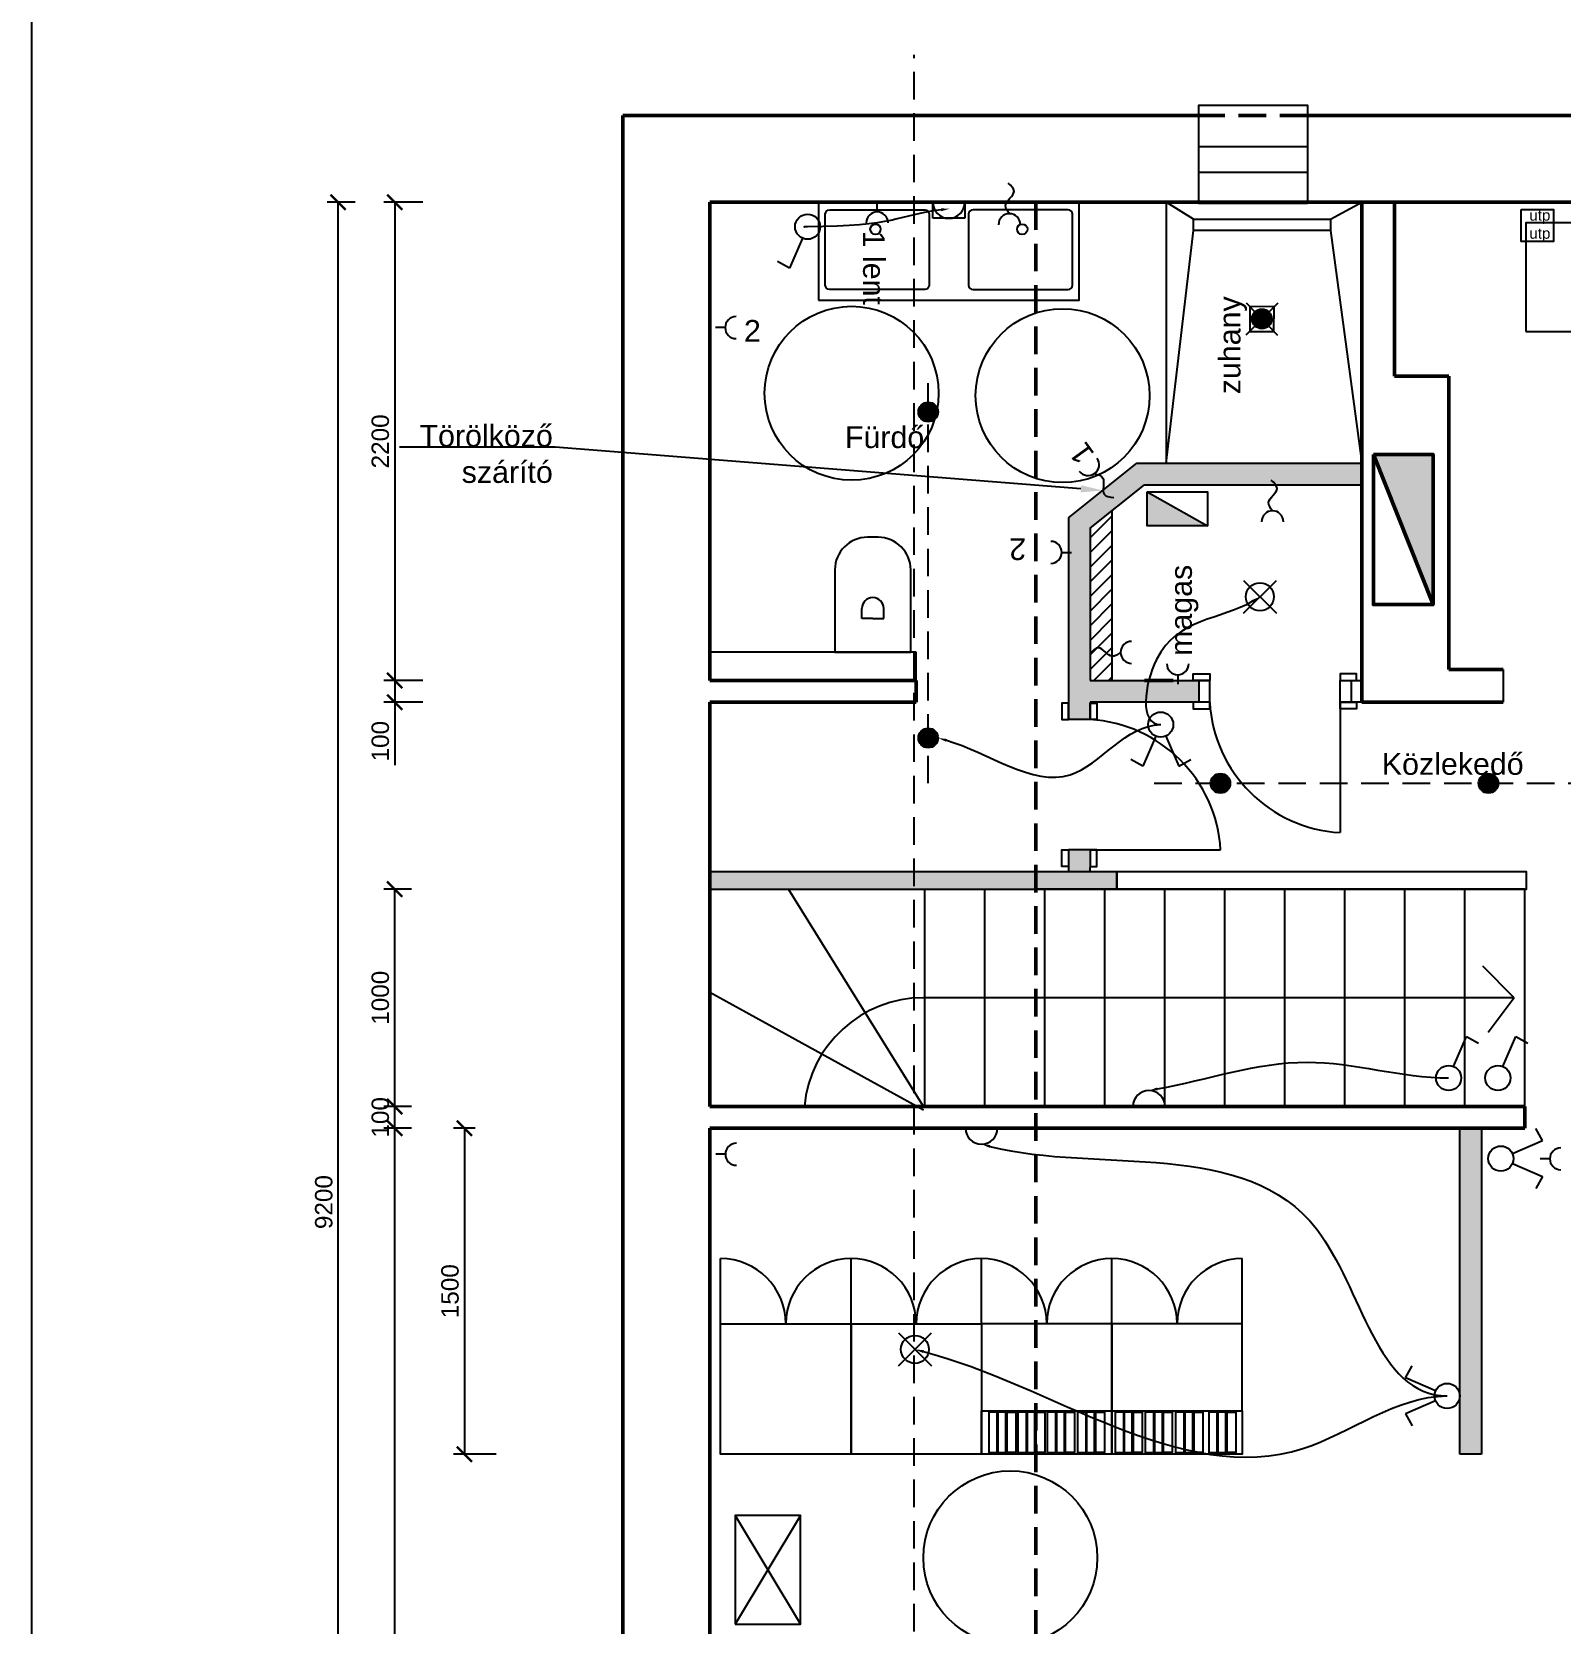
# Model space of a CAD drawing. Header units: metres. Extents: x -98677 to 89321, y -16450 to 242692.
# Drawn here: x -47908 to -40873, y 45472 to 52798 of the extents above; entities that cross this region are included whole.
import ezdxf
from ezdxf import colors
from ezdxf.entities.mleader import LeaderData, LeaderLine
from ezdxf.math import Vec2, Vec3

# ---------------------------------------------------------------- set-up
doc = ezdxf.new("R2010")
doc.units = ezdxf.units.M
doc.header["$LTSCALE"] = 0.001
doc.linetypes.add('DASHED', pattern=[19.05, 12.7, -6.35])
for name, color, linetype, lineweight in [('ajtók', 7, 'Continuous', 25), ('fűtés - vissza', 5, 'Continuous', 40), ('külső fal', 7, 'Continuous', 50), ('külső fal - sz', 7, 'DASHED', 50), ('szekrény', 251, 'Continuous', 25)]:
    doc.layers.add(name, color=color, linetype=linetype, lineweight=lineweight)
for name, color, linetype in [('fűtés', 8, 'Continuous'), ('gépészet - kapcsolók', 4, 'Continuous'), ('gépészet - villany', 6, 'Continuous'), ('gépészet - víz - műtárgy', 252, 'Continuous'), ('lépcső', 170, 'Continuous'), ('Méret', 7, 'Continuous'), ('szerk', 70, 'Continuous'), ('újfal - gipszkarton', 1, 'Continuous'), ('újfal - gipszkarton - sraff', 9, 'Continuous')]:
    doc.layers.add(name, color=color, linetype=linetype)
doc.styles.add('dada', font='arial.ttf', dxfattribs={"height": 80})
doc.styles.get("Standard").update_dxf_attribs({"font": 'arial.ttf'})
doc.dimstyles.new('kicsi folyamatos', dxfattribs={"dimscale": 100, "dimtxt": 1, "dimasz": 0.7, "dimexe": 0.5, "dimexo": 0, "dimgap": 0.25, "dimtad": 1, "dimtxsty": 'dada', "dimblk1": 'ARCHTICK', "dimblk2": 'ARCHTICK', "dimsah": 1, "dimcen": 2.5, "dimadec": 0, "dimazin": 0, "dimtfac": 1, "dimtmove": 0, "dimatfit": 3, "dimldrblk": 'ARCHTICK', "dimfxl": 1, "dimarcsym": 0})

# ---------------------------------------------------------------- blocks, each defined once
blk = doc.blocks.new('Fali lámpa')
at = {"layer": 'gépészet - villany', "ltscale": 10000}
blk.add_line((-139.1, 0), (139.1, 0), dxfattribs=at)
blk.add_arc((0, 0), 73.7, 0, 180, dxfattribs=at)
blk = doc.blocks.new('Lámpa_Spot')
at = {"layer": 'gépészet - villany', "ltscale": 10000}
blk.add_hatch(color=256, dxfattribs=at).paths.add_polyline_path([(45.2, 0, 1), (-45.2, 0, 1)])
blk.add_circle((0, 0), 45.2, dxfattribs=at)
blk = doc.blocks.new('Lámpa_Spot_IP44')
at = {"layer": 'gépészet - villany', "ltscale": 10000}
for p, q in [((73.4, 73.4), (-73.4, -73.4)), ((-72.1, 74.6), (72.1, -74.6)), ((56.4, 56.4), (-55.5, 57.4)), ((-55.5, 57.4), (-55.5, -57.4)), ((55.5, -57.4), (56.4, 56.4)), ((-55.5, -57.4), (55.5, -57.4))]:
    blk.add_line(p, q, dxfattribs=at)
blk.add_blockref('Lámpa_Spot', (0.8, 0.8), dxfattribs=at)
blk = doc.blocks.new('Villany - kapcsoló')
at = {"layer": 'gépészet - kapcsolók', "ltscale": 10000}
for p, q in [((-248.9, 84.5), (-218, 139.8)), ((-110.8, 24.7), (-248.9, 84.5))]:
    blk.add_line(p, q, dxfattribs=at)
blk.add_circle((-57.8, 1.7), 57.8, dxfattribs=at)
blk = doc.blocks.new('Csillar')
at = {"layer": 'gépészet - villany', "ltscale": 10000}
for p, q in [((-75.7, 75.7), (75.7, -75.7)), ((-75.7, -75.7), (75.7, 75.7))]:
    blk.add_line(p, q, dxfattribs=at)
blk.add_circle((0, 0), 64.4, dxfattribs=at)
blk = doc.blocks.new('Villany - kapcsoló 2 sarkú')
at = {"layer": 'gépészet - kapcsolók', "ltscale": 10000}
for p, q in [((-248.9, 83.8), (-218, 139.1)), ((-110.8, 24), (-248.9, 83.8)), ((-110.8, -22), (-248.9, -81.8)), ((-248.9, -81.8), (-218, -137.1))]:
    blk.add_line(p, q, dxfattribs=at)
blk.add_circle((-57.8, 1), 57.8, dxfattribs=at)
blk = doc.blocks.new('Lámpa_Tükörvilágítás')
at = {"layer": 'gépészet - villany', "ltscale": 10000}
for p, q in [((-73.7, 0), (-73.7, 73.7)), ((-73.7, 73.7), (73.7, 73.7)), ((73.7, 73.7), (73.7, 0))]:
    blk.add_line(p, q, dxfattribs=at)
blk.add_blockref('Fali lámpa', (0, 0), dxfattribs=at)
blk = doc.blocks.new('Villany - konector')
at = {"layer": 'gépészet - kapcsolók', "ltscale": 10000}
blk.add_line((-50.5, 0), (-94.3, 0), dxfattribs=at)
blk.add_arc((0, 0), 50.5, 90, 270, dxfattribs=at)
at = {"layer": 'gépészet - villany', "ltscale": 10000, "style": 'dada'}
blk.add_attdef('DARAB', (36.1, -64.9), '', height=100, dxfattribs=at)
blk = doc.blocks.new('Villany - konector lengő')
at = {"layer": 'gépészet - kapcsolók', "ltscale": 10000}
blk.add_arc((0, 0), 50.5, 90, 270, dxfattribs=at)
blk.add_spline([(-50.5, 0), (-89.1, -17.7), (-153.2, 21.1), (-191.9, -5.6)], degree=3, dxfattribs=at)
at = {"layer": 'gépészet - villany', "ltscale": 10000, "style": 'dada'}
blk.add_attdef('DARAB', (21.1, -55.3), '', height=100, dxfattribs=at)
blk = doc.blocks.new('Villany - UTP dupla')
at = {"layer": 'gépészet - kapcsolók', "ltscale": 10000}
blk.add_lwpolyline([(-147.8, 0), (0, 0), (0, -147.8), (-147.8, -147.8)], close=True, dxfattribs=at)
at = {"layer": 'gépészet - kapcsolók', "ltscale": 10000, "insert": (-110.8, -1.2), "char_height": 50, "width": 107.62, "attachment_point": 1, "style": 'dada'}
blk.add_mtext('utp\\Putp', dxfattribs=at)
blk = doc.blocks.new('WC')
at = {"layer": 'gépészet - víz - műtárgy', "ltscale": 10000}
for p, q in [((0, 174.4), (0, -174.4)), ((378.8, 174.4), (0, 174.4)), ((154.8, 0), (154.8, 50.4)), ((154.8, 50.4), (201.2, 50.4)), ((251.2, 0.4), (251.2, 0)), ((528.8, -24.4), (528.8, 24.4)), ((154.8, 0), (154.8, -50.4)), ((154.8, -50.4), (201.2, -50.4)), ((251.2, -0.4), (251.2, 0)), ((0, -174.4), (378.8, -174.4))]:
    blk.add_line(p, q, dxfattribs=at)
for centre, radius, start, end in [((378.8, 24.4), 150, 0, 90), ((201.2, 0.4), 50, 0, 90), ((201.2, -0.4), 50, 270, 0), ((378.8, -24.4), 150, 270, 0)]:
    blk.add_arc(centre, radius, start, end, dxfattribs=at)
blk = doc.blocks.new('_ArchTick')
at = {"color": 0, "linetype": 'ByBlock', "const_width": 0.15}
blk.add_lwpolyline([(-0.5, -0.5), (0.5, 0.5)], dxfattribs=at)
blk = doc.blocks.new('*D293')
at = {"layer": 'Defpoints', "color": 0, "ltscale": 10000}
for p in [(-46499.3, 52013.9), (-46421.3, 52013.9), (-46421.3, 42813.9)]:
    blk.add_point(p, dxfattribs=at)
at = {"layer": 'Méret', "color": 0, "lineweight": -2, "ltscale": 10000}
for p, q in [((-46421.3, 52013.9), (-46549.3, 52013.9)), ((-46499.3, 42813.9), (-46499.3, 52013.9)), ((-46421.3, 42813.9), (-46549.3, 42813.9))]:
    blk.add_line(p, q, dxfattribs=at)
at = {"layer": 'Méret', "color": 0, "lineweight": -2, "ltscale": 10000, "xscale": 70, "yscale": 70, "zscale": 70}
for p, rotation in [((-46499.3, 52013.9), 90), ((-46499.3, 42813.9), 270)]:
    blk.add_blockref('_ArchTick', p, dxfattribs=dict(at, rotation=rotation))
at = {"layer": 'Méret', "color": 0, "ltscale": 10000, "insert": (-46565.1, 47413.9), "char_height": 80, "attachment_point": 5, "rotation": 90, "style": 'dada'}
blk.add_mtext('9200', dxfattribs=at)
blk = doc.blocks.new('*D294')
at = {"layer": 'Defpoints', "color": 0, "ltscale": 10000}
for p in [(-46239, 47753.9), (-46162, 47753.9), (-46162, 42813.9)]:
    blk.add_point(p, dxfattribs=at)
at = {"layer": 'Méret', "color": 0, "lineweight": -2, "ltscale": 10000}
for p, q in [((-46162, 47753.9), (-46289, 47753.9)), ((-46239, 42813.9), (-46239, 47753.9)), ((-46162, 42813.9), (-46289, 42813.9))]:
    blk.add_line(p, q, dxfattribs=at)
at = {"layer": 'Méret', "color": 0, "lineweight": -2, "ltscale": 10000, "xscale": 70, "yscale": 70, "zscale": 70}
for p, rotation in [((-46239, 47753.9), 90), ((-46239, 42813.9), 270)]:
    blk.add_blockref('_ArchTick', p, dxfattribs=dict(at, rotation=rotation))
at = {"layer": 'Méret', "color": 0, "ltscale": 10000, "insert": (-46304.9, 45283.9), "char_height": 80, "attachment_point": 5, "rotation": 90, "style": 'dada'}
blk.add_mtext('4940', dxfattribs=at)
blk = doc.blocks.new('*D295')
at = {"layer": 'Defpoints', "color": 0, "ltscale": 10000}
for p in [(-46239, 47853.9), (-46162, 47853.9), (-46162, 47753.9)]:
    blk.add_point(p, dxfattribs=at)
at = {"layer": 'Méret', "color": 0, "lineweight": -2, "ltscale": 10000}
for p, q in [((-46162, 47853.9), (-46289, 47853.9)), ((-46239, 47753.9), (-46239, 47853.9)), ((-46162, 47753.9), (-46289, 47753.9))]:
    blk.add_line(p, q, dxfattribs=at)
at = {"layer": 'Méret', "color": 0, "lineweight": -2, "ltscale": 10000, "xscale": 70, "yscale": 70, "zscale": 70}
for p, rotation in [((-46239, 47853.9), 90), ((-46239, 47753.9), 270)]:
    blk.add_blockref('_ArchTick', p, dxfattribs=dict(at, rotation=rotation))
at = {"layer": 'Méret', "color": 0, "ltscale": 10000, "insert": (-46304.9, 47803.9), "char_height": 80, "attachment_point": 5, "rotation": 90, "style": 'dada'}
blk.add_mtext('100', dxfattribs=at)
blk = doc.blocks.new('*D296')
at = {"layer": 'Defpoints', "color": 0, "ltscale": 10000}
for p in [(-46239, 48853.9), (-46162, 48853.9), (-46162, 47853.9)]:
    blk.add_point(p, dxfattribs=at)
at = {"layer": 'Méret', "color": 0, "lineweight": -2, "ltscale": 10000}
for p, q in [((-46162, 48853.9), (-46289, 48853.9)), ((-46239, 47853.9), (-46239, 48853.9)), ((-46162, 47853.9), (-46289, 47853.9))]:
    blk.add_line(p, q, dxfattribs=at)
at = {"layer": 'Méret', "color": 0, "lineweight": -2, "ltscale": 10000, "xscale": 70, "yscale": 70, "zscale": 70}
for p, rotation in [((-46239, 48853.9), 90), ((-46239, 47853.9), 270)]:
    blk.add_blockref('_ArchTick', p, dxfattribs=dict(at, rotation=rotation))
at = {"layer": 'Méret', "color": 0, "ltscale": 10000, "insert": (-46304.9, 48353.9), "char_height": 80, "attachment_point": 5, "rotation": 90, "style": 'dada'}
blk.add_mtext('1000', dxfattribs=at)
blk = doc.blocks.new('*D297')
at = {"layer": 'Defpoints', "color": 0, "ltscale": 10000}
for p in [(-46109.6, 52013.9), (-46239, 49813.9), (-46109.6, 49813.9)]:
    blk.add_point(p, dxfattribs=at)
at = {"layer": 'Méret', "color": 0, "lineweight": -2, "ltscale": 10000}
for p, q in [((-46109.6, 52013.9), (-46289, 52013.9)), ((-46239, 52013.9), (-46239, 49813.9)), ((-46109.6, 49813.9), (-46289, 49813.9))]:
    blk.add_line(p, q, dxfattribs=at)
at = {"layer": 'Méret', "color": 0, "lineweight": -2, "ltscale": 10000, "xscale": 70, "yscale": 70, "zscale": 70}
for p, rotation in [((-46239, 52013.9), 90), ((-46239, 49813.9), 270)]:
    blk.add_blockref('_ArchTick', p, dxfattribs=dict(at, rotation=rotation))
at = {"layer": 'Méret', "color": 0, "ltscale": 10000, "insert": (-46304.9, 50913.9), "char_height": 80, "attachment_point": 5, "rotation": 90, "style": 'dada'}
blk.add_mtext('2200', dxfattribs=at)
blk = doc.blocks.new('*D298')
at = {"layer": 'Defpoints', "color": 0, "ltscale": 10000}
for p in [(-46109.6, 49813.9), (-46239, 49713.9), (-46109.6, 49713.9)]:
    blk.add_point(p, dxfattribs=at)
at = {"layer": 'Méret', "color": 0, "lineweight": -2, "ltscale": 10000}
for p, q in [((-46109.6, 49813.9), (-46289, 49813.9)), ((-46239, 49813.9), (-46239, 49713.9)), ((-46109.6, 49713.9), (-46289, 49713.9)), ((-46239, 49713.9), (-46239, 49424.9))]:
    blk.add_line(p, q, dxfattribs=at)
at = {"layer": 'Méret', "color": 0, "lineweight": -2, "ltscale": 10000, "xscale": 70, "yscale": 70, "zscale": 70}
for p, rotation in [((-46239, 49813.9), 90), ((-46239, 49713.9), 270)]:
    blk.add_blockref('_ArchTick', p, dxfattribs=dict(at, rotation=rotation))
at = {"layer": 'Méret', "color": 0, "ltscale": 10000, "insert": (-46304.9, 49534.4), "char_height": 80, "attachment_point": 5, "rotation": 90, "style": 'dada'}
blk.add_mtext('100', dxfattribs=at)
blk = doc.blocks.new('*D309')
at = {"layer": 'Defpoints', "color": 0, "ltscale": 10000}
for p in [(-45868.5, 47753.9), (-45918.5, 46253.9), (-45771.9, 46253.9)]:
    blk.add_point(p, dxfattribs=at)
at = {"layer": 'Méret', "color": 0, "lineweight": -2, "ltscale": 10000}
for p, q in [((-45868.5, 47753.9), (-45968.5, 47753.9)), ((-45918.5, 47753.9), (-45918.5, 46253.9)), ((-45771.9, 46253.9), (-45968.5, 46253.9))]:
    blk.add_line(p, q, dxfattribs=at)
at = {"layer": 'Méret', "color": 0, "lineweight": -2, "ltscale": 10000, "xscale": 70, "yscale": 70, "zscale": 70}
for p, rotation in [((-45918.5, 47753.9), 90), ((-45918.5, 46253.9), 270)]:
    blk.add_blockref('_ArchTick', p, dxfattribs=dict(at, rotation=rotation))
at = {"layer": 'Méret', "color": 0, "ltscale": 10000, "insert": (-45984.3, 47003.9), "char_height": 80, "attachment_point": 5, "rotation": 90, "style": 'dada'}
blk.add_mtext('1500', dxfattribs=at)

msp = doc.modelspace()

# ---------------------------------------------------------------- hatches: boundary and pattern name
at = {"layer": 'fűtés', "ltscale": 10000}
msp.add_hatch(color=256, dxfattribs=at).paths.add_polyline_path([(-42777.265, 50681.074), (-42499.667, 50525.306), (-42777.265, 50525.306)])
at = {"layer": 'külső fal', "ltscale": 10000}
msp.add_hatch(color=256, dxfattribs=at).paths.add_polyline_path([(-41736.769, 50853.697), (-41462.424, 50853.697), (-41462.424, 50163.209)])
at = {"layer": 'újfal - gipszkarton', "ltscale": 10000}
h = msp.add_hatch(dxfattribs=at)
h.set_pattern_fill('ANSI31', color=256, scale=15, style=0)
h.set_pattern_definition([(45, (5601.3, 37753.447), (-33.67596, 33.67596), [])])
h.paths.add_polyline_path([(-43039.787, 50513.884), (-43039.787, 49813.884), (-42939.787, 49813.884), (-42939.787, 50029.45), (-42939.787, 50378.319), (-42939.787, 50593.884)])
at = {"layer": 'újfal - gipszkarton - sraff', "ltscale": 10000}
for points in [[(-43139.787, 50561.947), (-43139.787, 49813.884), (-43139.787, 49713.884), (-43139.787, 49633.884), (-43039.787, 49633.884), (-43039.787, 49713.884), (-42539.787, 49713.884), (-42539.787, 49813.884), (-43039.787, 49813.884), (-43039.787, 50513.884), (-42789.787, 50713.884), (-41789.787, 50713.884), (-41789.787, 50813.884), (-42824.865, 50813.884)], [(-41339.787, 46253.884), (-41239.787, 46253.884), (-41239.787, 47753.884), (-41339.787, 47753.884)]]:
    msp.add_hatch(color=256, dxfattribs=at).paths.add_polyline_path(points)
h = msp.add_hatch(color=256, dxfattribs=at)
h.paths.add_polyline_path([(-44789.787, 48853.884), (-43289.787, 48853.884), (-43289.787, 48932.835), (-44789.787, 48932.835)])
h.paths.add_polyline_path([(-43289.787, 48853.884), (-43188.311, 48853.884), (-42917.278, 48853.884), (-42917.278, 48932.835), (-43039.787, 48932.835), (-43139.787, 48932.835), (-43289.787, 48932.835)])
h.paths.add_polyline_path([(-43039.787, 48932.835), (-43039.787, 48953.884), (-43039.787, 48957.928), (-43039.787, 49033.884), (-43139.787, 49033.884), (-43139.787, 48957.928), (-43139.787, 48953.884), (-43139.787, 48932.835)])

# ---------------------------------------------------------------- linework, layer by layer
at = {"ltscale": 10000}
for p, q in [((-41789.787, 52013.884), (-42689.787, 52013.884)), ((-42689.787, 52013.884), (-42689.787, 50813.884)), ((-42564.539, 51936.16), (-42689.787, 52013.884)), ((-41934.089, 51936.16), (-41789.787, 52013.884)), ((-41789.787, 50813.884), (-41789.787, 52013.884)), ((-42689.787, 50813.884), (-42564.539, 51884.503)), ((-41934.089, 51884.503), (-41789.787, 50813.884)), ((-42689.787, 50813.884), (-41789.787, 50813.884)), ((-41139.787, 49863.884), (-41139.787, 49713.884))]:
    msp.add_line(p, q, dxfattribs=at)
for points in [[(-47908.237, 60738.81), (17127.889, 60738.81), (17127.889, 39372.846), (-47908.237, 39372.846)], [(-42564.539, 51884.503), (-42564.539, 51936.16), (-41934.089, 51936.16), (-41934.089, 51884.503)]]:
    msp.add_lwpolyline(points, close=True, dxfattribs=at)
at = {"layer": 'ajtók', "ltscale": 10000}
for p, q in [((-41889.787, 49713.884), (-41889.787, 49113.884)), ((-43039.787, 49033.884), (-42439.787, 49033.884))]:
    msp.add_line(p, q, dxfattribs=at)
for points in [[(-42039.787, 52008.691), (-42539.787, 52008.691), (-42539.787, 52461.062), (-42039.787, 52461.062)], [(-42489.787, 49813.884), (-42565.744, 49813.884), (-42565.744, 49844.012), (-42489.787, 49844.012)], [(-41889.787, 49813.884), (-41813.831, 49813.884), (-41813.831, 49844.012), (-41889.787, 49844.012)], [(-43139.787, 49633.884), (-43139.787, 49709.841), (-43169.914, 49709.841), (-43169.914, 49633.884)], [(-43039.787, 49633.884), (-43039.787, 49709.841), (-43009.66, 49709.841), (-43009.66, 49633.884)], [(-42489.787, 49713.884), (-42565.744, 49713.884), (-42565.744, 49683.757), (-42489.787, 49683.757)], [(-41889.787, 49713.884), (-41813.831, 49713.884), (-41813.831, 49683.757), (-41889.787, 49683.757)], [(-43139.787, 49033.884), (-43139.787, 48957.928), (-43169.914, 48957.928), (-43169.914, 49033.884)], [(-43039.787, 49033.884), (-43039.787, 48957.928), (-43009.66, 48957.928), (-43009.66, 49033.884)]]:
    msp.add_lwpolyline(points, close=True, dxfattribs=at)
msp.add_lwpolyline([(-42039.787, 52151.315), (-42539.787, 52151.315), (-42539.787, 52270.815), (-42039.787, 52270.815)], dxfattribs=at)
for centre, start, end in [((-41852.997, 49750.675), 183.3065792, 266.6934208), ((-43076.578, 48997.094), 3.3065792, 86.6934208)]:
    msp.add_arc(centre, 637.852, start, end, dxfattribs=at)
at = {"layer": 'fűtés', "ltscale": 10000}
msp.add_line((-42777.265, 50681.074), (-42499.667, 50525.306), dxfattribs=at)
msp.add_lwpolyline([(-42777.265, 50681.074), (-42499.667, 50681.074), (-42499.667, 50525.306), (-42777.265, 50525.306)], close=True, dxfattribs=at)
at = {"layer": 'gépészet - villany', "linetype": 'DASHED', "ltscale": 10000}
for p, q in [((-43784.625, 49340.657), (-43784.625, 51231.51)), ((-42745.47, 49340.657), (-40535.807, 49340.657))]:
    msp.add_line(p, q, dxfattribs=at)
at = {"layer": 'gépészet - víz - műtárgy', "ltscale": 10000}
for p, q in [((-43839.787, 49943.884), (-44793.062, 49943.884)), ((-43839.787, 49813.884), (-43839.787, 49943.884))]:
    msp.add_line(p, q, dxfattribs=at)
at = {"layer": 'külső fal'}
for p, q in [((-45189.787, 52013.884), (-45189.787, 52413.884)), ((-45189.787, 52413.884), (-42539.787, 52413.884)), ((-45189.787, 52013.884), (-45189.787, 52413.884)), ((-45189.787, 42413.884), (-45189.787, 52013.884)), ((-44789.787, 50013.884), (-44789.787, 52013.884)), ((-44789.787, 52013.884), (-42889.787, 52013.884)), ((-44789.787, 52013.884), (-44789.787, 49813.884)), ((-40556.646, 52013.884), (-44789.787, 52013.884)), ((-42789.787, 52013.884), (-41789.787, 52013.884)), ((-41389.787, 51213.884), (-41639.787, 51213.884)), ((-41389.787, 51213.884), (-41389.787, 49863.884)), ((-41389.787, 49863.884), (-41139.787, 49863.884)), ((-44789.787, 49813.884), (-44189.787, 49813.884)), ((-44789.787, 49813.884), (-43839.787, 49813.884)), ((-42789.787, 49813.884), (-42658.103, 49813.884)), ((-43839.787, 49713.884), (-44789.787, 49713.884)), ((-41139.787, 49713.884), (-41789.787, 49713.884)), ((-43589.787, 47853.884), (-44789.787, 47853.884)), ((-43806.878, 47853.884), (-41039.787, 47853.884)), ((-41039.787, 47853.884), (-43589.787, 47853.884)), ((-44789.787, 47753.884), (-41039.787, 47753.884)), ((-41039.787, 47753.884), (-43806.878, 47753.884))]:
    msp.add_line(p, q, dxfattribs=at)
at = {"layer": 'külső fal', "ltscale": 10000}
for p, q in [((-42039.787, 52413.884), (-40556.646, 52413.884)), ((-41789.787, 52013.884), (-41789.787, 49813.884)), ((-41639.787, 51213.884), (-41639.787, 52013.884)), ((-41736.769, 50853.697), (-41462.424, 50163.209)), ((-43839.787, 49813.884), (-43839.787, 49713.884)), ((-41789.787, 49813.884), (-41789.787, 49713.884)), ((-44789.787, 49713.884), (-44789.787, 47853.884)), ((-41039.787, 47853.884), (-41039.787, 47753.884)), ((-44789.787, 47753.884), (-44789.787, 42813.884))]:
    msp.add_line(p, q, dxfattribs=at)
msp.add_lwpolyline([(-41736.769, 50853.697), (-41462.424, 50853.697), (-41462.424, 50163.209), (-41736.769, 50163.209)], close=True, dxfattribs=at)
at = {"layer": 'külső fal - sz', "ltscale": 10000}
for p, q in [((-42039.787, 52413.884), (-42539.787, 52413.884)), ((-43289.787, 52013.884), (-43289.787, 42813.884)), ((-42039.787, 52013.884), (-42539.787, 52013.884))]:
    msp.add_line(p, q, dxfattribs=at)
at = {"layer": 'lépcső'}
for p, q in [((-43806.878, 47853.884), (-44427.126, 48853.884)), ((-43799.787, 47853.884), (-43799.787, 48853.884)), ((-43523.787, 47853.884), (-43523.787, 48853.884)), ((-41039.787, 48853.884), (-43289.787, 48853.884)), ((-43247.787, 47853.884), (-43247.787, 48853.884)), ((-42971.787, 47853.884), (-42971.787, 48853.884)), ((-42695.787, 47853.884), (-42695.787, 48853.884)), ((-42419.787, 47853.884), (-42419.787, 48853.884)), ((-42143.787, 47853.884), (-42143.787, 48853.884)), ((-41867.787, 47853.884), (-41867.787, 48853.884)), ((-41591.787, 47853.884), (-41591.787, 48853.884)), ((-41315.787, 47853.884), (-41315.787, 48853.884)), ((-41089.435, 48353.884), (-41232.772, 48498.895)), ((-43806.878, 47836.779), (-44789.787, 48378.76)), ((-41089.435, 48353.884), (-43799.787, 48353.884)), ((-41089.435, 48353.884), (-41208.057, 48194.075)), ((-41039.787, 47853.884), (-43289.787, 47853.884))]:
    msp.add_line(p, q, dxfattribs=at)
at = {"layer": 'lépcső', "ltscale": 10000}
msp.add_line((-41039.787, 47853.884), (-41039.787, 48853.884), dxfattribs=at)
msp.add_arc((-43806.878, 47803.884), 550, 90, 174.7840914, dxfattribs=at)
at = {"layer": 'szekrény', "ltscale": 10000}
for p, q in [((-44739.787, 46853.884), (-44739.787, 47153.884)), ((-44139.787, 46853.884), (-44139.787, 47153.884)), ((-44139.787, 46853.884), (-44139.787, 47153.884)), ((-43539.787, 46853.884), (-43539.787, 47153.884)), ((-43539.787, 46853.884), (-43539.787, 47153.884)), ((-42939.787, 46853.884), (-42939.787, 47153.884)), ((-42939.787, 46853.884), (-42939.787, 47153.884)), ((-42339.787, 46853.884), (-42339.787, 47153.884)), ((-44672.396, 45971.984), (-44372.396, 45471.984)), ((-44372.396, 45971.984), (-44672.396, 45471.984)), ((-44372.396, 45471.984), (-44372.396, 45471.984))]:
    msp.add_line(p, q, dxfattribs=at)
for points in [[(-44289.787, 51563.884), (-43089.787, 51563.884), (-43089.787, 52013.884), (-44289.787, 52013.884)], [(-41034.924, 51419.25), (-39614.924, 51419.25), (-39614.924, 51919.25), (-41034.924, 51919.25)], [(-44739.787, 46853.884), (-44139.787, 46853.884), (-44139.787, 46253.884), (-44739.787, 46253.884)], [(-44139.787, 46853.884), (-43539.787, 46853.884), (-43539.787, 46253.884), (-44139.787, 46253.884)], [(-43539.787, 46453.884), (-42939.787, 46453.884), (-42939.787, 46853.884), (-43539.787, 46853.884)], [(-42939.787, 46453.884), (-42339.787, 46453.884), (-42339.787, 46853.884), (-42939.787, 46853.884)], [(-43539.787, 46453.884), (-42939.787, 46453.884), (-42939.787, 46253.884), (-43539.787, 46253.884)], [(-43504.995, 46448.96), (-43468.664, 46448.96), (-43468.664, 46260.408), (-43504.995, 46260.408)], [(-43462.686, 46448.5), (-43429.114, 46448.5), (-43429.114, 46260.868), (-43462.686, 46260.868)], [(-43370.997, 46448.96), (-43334.666, 46448.96), (-43334.666, 46260.408), (-43370.997, 46260.408)], [(-43328.687, 46448.5), (-43295.116, 46448.5), (-43295.116, 46260.868), (-43328.687, 46260.868)], [(-43235.763, 46448.96), (-43199.433, 46448.96), (-43199.433, 46260.408), (-43235.763, 46260.408)], [(-43193.454, 46448.5), (-43159.883, 46448.5), (-43159.883, 46260.868), (-43193.454, 46260.868)], [(-43096.644, 46448.96), (-43060.313, 46448.96), (-43060.313, 46260.408), (-43096.644, 46260.408)], [(-43054.335, 46448.5), (-43020.763, 46448.5), (-43020.763, 46260.868), (-43054.335, 46260.868)], [(-42939.787, 46453.884), (-42339.787, 46453.884), (-42339.787, 46253.884), (-42939.787, 46253.884)], [(-42923.428, 46448.96), (-42887.097, 46448.96), (-42887.097, 46260.408), (-42923.428, 46260.408)], [(-42881.119, 46448.5), (-42847.547, 46448.5), (-42847.547, 46260.868), (-42881.119, 46260.868)], [(-42785.086, 46448.96), (-42748.755, 46448.96), (-42748.755, 46260.408), (-42785.086, 46260.408)], [(-42742.777, 46448.5), (-42709.205, 46448.5), (-42709.205, 46260.868), (-42742.777, 46260.868)], [(-42645.19, 46448.96), (-42608.859, 46448.96), (-42608.859, 46260.408), (-42645.19, 46260.408)], [(-42602.88, 46448.5), (-42569.309, 46448.5), (-42569.309, 46260.868), (-42602.88, 46260.868)], [(-42492.858, 46448.96), (-42456.527, 46448.96), (-42456.527, 46260.408), (-42492.858, 46260.408)], [(-42450.549, 46448.5), (-42416.977, 46448.5), (-42416.977, 46260.868), (-42450.549, 46260.868)], [(-43421.756, 46448.04), (-43381.746, 46448.04), (-43381.746, 46261.787), (-43421.756, 46261.787)], [(-43287.758, 46448.04), (-43247.748, 46448.04), (-43247.748, 46261.787), (-43287.758, 46261.787)], [(-43152.524, 46448.04), (-43112.515, 46448.04), (-43112.515, 46261.787), (-43152.524, 46261.787)], [(-43013.405, 46448.04), (-42973.395, 46448.04), (-42973.395, 46261.787), (-43013.405, 46261.787)], [(-42840.189, 46448.04), (-42800.179, 46448.04), (-42800.179, 46261.787), (-42840.189, 46261.787)], [(-42701.847, 46448.04), (-42661.837, 46448.04), (-42661.837, 46261.787), (-42701.847, 46261.787)], [(-42561.951, 46448.04), (-42521.941, 46448.04), (-42521.941, 46261.787), (-42561.951, 46261.787)], [(-42409.619, 46448.04), (-42369.609, 46448.04), (-42369.609, 46261.787), (-42409.619, 46261.787)], [(-44672.396, 45471.984), (-44372.396, 45471.984), (-44372.396, 45971.984), (-44672.396, 45971.984)]]:
    msp.add_lwpolyline(points, close=True, dxfattribs=at)
for points in [[(-44238.058, 51979.37), (-43800.874, 51979.37, -0.41421356), (-43780.874, 51959.37), (-43780.874, 51632.913, -0.41421356), (-43800.874, 51612.913), (-44238.058, 51612.913, -0.41421356), (-44258.058, 51632.913), (-44258.058, 51959.37, -0.41421356)], [(-43141.516, 51979.37), (-43578.701, 51979.37, 0.41421356), (-43598.701, 51959.37), (-43598.701, 51632.913, 0.41421356), (-43578.701, 51612.913), (-43141.516, 51612.913, 0.41421356), (-43121.516, 51632.913), (-43121.516, 51959.37, 0.41421356)]]:
    msp.add_lwpolyline(points, format="xyb", close=True, dxfattribs=at)
for centre, radius in [((-44027.375, 51889.733), 23.764), ((-43352.199, 51889.733), 23.764), ((-43406.861, 45777.298), 400)]:
    msp.add_circle(centre, radius, dxfattribs=at)
for centre, start, end in [((-44739.787, 46853.884), 0, 90), ((-44139.787, 46853.884), 90, 180), ((-44139.787, 46853.884), 0, 90), ((-43539.787, 46853.884), 90, 180), ((-43539.787, 46853.884), 0, 90), ((-42939.787, 46853.884), 90, 180), ((-42939.787, 46853.884), 0, 90), ((-42339.787, 46853.884), 90, 180)]:
    msp.add_arc(centre, 300, start, end, dxfattribs=at)
at = {"layer": 'szerk', "linetype": 'DASHED', "ltscale": 10000}
msp.add_line((-43849.787, 42009.372), (-43849.787, 52692.757), dxfattribs=at)
at = {"layer": 'szerk', "ltscale": 10000}
for centre in [(-44137.155, 51135.349), (-43166.603, 51124.363)]:
    msp.add_circle(centre, 400, dxfattribs=at)
at = {"layer": 'újfal - gipszkarton', "ltscale": 10000}
for p, q in [((-43139.787, 50561.947), (-42824.865, 50813.884)), ((-43039.787, 50513.884), (-42789.787, 50713.884)), ((-43139.787, 50561.947), (-43139.787, 49813.884)), ((-42939.787, 50593.884), (-42939.787, 49813.884)), ((-43039.787, 50513.884), (-43039.787, 49813.884)), ((-43139.787, 49813.884), (-43139.787, 49713.884)), ((-42539.787, 49813.884), (-42539.787, 49713.884)), ((-42489.787, 49713.884), (-42489.787, 49813.884)), ((-41889.787, 49713.884), (-41889.787, 49813.884)), ((-41839.787, 49813.884), (-41839.787, 49713.884)), ((-43139.787, 49713.884), (-43139.787, 49633.884)), ((-43039.787, 49713.884), (-43039.787, 49633.884)), ((-43039.787, 49633.884), (-43139.787, 49633.884)), ((-43139.787, 49033.884), (-43139.787, 48953.884)), ((-43039.787, 49033.884), (-43139.787, 49033.884)), ((-43039.787, 49033.884), (-43039.787, 48953.884)), ((-43139.787, 48953.884), (-43139.787, 48932.835)), ((-43039.787, 48932.835), (-43039.787, 48953.884)), ((-41339.787, 46253.884), (-41339.787, 47753.884)), ((-41339.787, 47753.884), (-41239.787, 47753.884)), ((-41239.787, 47753.884), (-41239.787, 46253.884)), ((-41239.787, 46253.884), (-41339.787, 46253.884))]:
    msp.add_line(p, q, dxfattribs=at)
at = {"layer": 'újfal - gipszkarton'}
for p, q in [((-42824.865, 50813.884), (-41789.787, 50813.884)), ((-42789.787, 50713.884), (-41789.787, 50713.884)), ((-43039.787, 49813.884), (-42489.787, 49813.884)), ((-41889.787, 49813.884), (-41789.787, 49813.884)), ((-41889.787, 49813.884), (-41789.787, 49813.884)), ((-42489.787, 49713.884), (-43039.787, 49713.884)), ((-41789.787, 49713.884), (-41889.787, 49713.884))]:
    msp.add_line(p, q, dxfattribs=at)
at = {"layer": 'újfal - gipszkarton', "ltscale": 10000}
for points in [[(-42917.278, 48932.835), (-44789.787, 48932.835), (-44789.787, 48853.884), (-42917.278, 48853.884)], [(-42917.278, 48853.884), (-41032.895, 48853.884), (-41032.895, 48932.835), (-42917.278, 48932.835)]]:
    msp.add_lwpolyline(points, close=True, dxfattribs=at)

# ---------------------------------------------------------------- block references
at = {"layer": 'fűtés - vissza', "ltscale": 10000, "rotation": 90}
msp.add_blockref('WC', (-44039.787, 49943.884), dxfattribs=at)
at = {"layer": 'gépészet - kapcsolók', "ltscale": 10000, "rotation": 270}
msp.add_blockref('Villany - kapcsoló', (-41392.347, 47927.109), dxfattribs=at)
at = {"layer": 'gépészet - villany', "ltscale": 10000}
for name, p, rotation in [('Villany - konector lengő', (-43411.082, 51910.818), 270), ('Villany - kapcsoló', (-44337.921, 51959.278), 90), ('Lámpa_Tükörvilágítás', (-43689.787, 52013.884), 180), ('Villany - konector lengő', (-42200.91, 50544.049), 270), ('Villany - kapcsoló 2 sarkú', (-42714.268, 49668.511), 90), ('Villany - kapcsoló', (-41165.771, 47927.084), 270), ('Villany - kapcsoló 2 sarkú', (-41208.142, 47615.04), 180)]:
    msp.add_blockref(name, p, dxfattribs=dict(at, rotation=rotation))
for name, p in [('Villany - UTP dupla', (-40908.904, 51980.754)), ('Lámpa_Spot_IP44', (-42250.4, 51476.508)), ('Lámpa_Spot', (-43784.625, 51049.205)), ('Csillar', (-42258.971, 50198.827)), ('Villany - konector lengő', (-42849.014, 49943.151)), ('Lámpa_Spot', (-42440.457, 49340.657)), ('Lámpa_Spot', (-41207.652, 49340.657)), ('Fali lámpa', (-42769.152, 47853.884)), ('Villany - konector', (-44667.333, 47633.806)), ('Villany - konector', (-40874.82, 47612.939)), ('Csillar', (-43845.836, 46736.05)), ('Villany - kapcsoló 2 sarkú', (-41339.787, 46520.825))]:
    msp.add_blockref(name, p, dxfattribs=at)
for p, rotation, values in [((-44668.485, 51437.432), 360, {'DARAB': '2'}), ((-43220.54, 50403.049), 180, {'DARAB': '  2'}), ((-42636.693, 49890.808), 90, {'DARAB': 'magas'})]:
    msp.add_blockref('Villany - konector', p, dxfattribs=dict(at, rotation=rotation)).add_auto_attribs(values)
at = {"layer": 'külső fal', "ltscale": 10000}
msp.add_blockref('Lámpa_Spot', (-43784.625, 49549.205), dxfattribs=at)
at = {"layer": 'külső fal', "ltscale": 10000, "rotation": 180}
msp.add_blockref('Fali lámpa', (-43539.787, 47753.884), dxfattribs=at)
at = {"layer": 'Méret', "ltscale": 10000}
for name, p, rotation, values in [('Villany - konector', (-44019.466, 51919.589), 270, {'DARAB': '1 lent'}), ('Villany - konector lengő', (-43048.72, 50806.902), 126.0088192392069, {'DARAB': '1'})]:
    msp.add_blockref(name, p, dxfattribs=dict(at, rotation=rotation)).add_auto_attribs(values)

# ---------------------------------------------------------------- texts
at = {"ltscale": 10000, "insert": (-42448.307, 51130.851), "char_height": 100, "width": 626.96977, "attachment_point": 1, "rotation": 90, "style": 'dada'}
msp.add_mtext('zuhany', dxfattribs=at)
at = {"ltscale": 10000, "char_height": 100, "attachment_point": 1, "style": 'dada'}
for s, insert, width in [('Fürdő', (-44168.021, 50983.131), 809.90443), ('Közlekedő', (-41697.967, 49479.703), 928.42703)]:
    msp.add_mtext(s, dxfattribs=dict(at, insert=insert, width=width))

# ---------------------------------------------------------------- dimensions: what is measured, and where the dimension line sits
at = {"layer": 'Méret', "ltscale": 10000}
for base, p1, p2, picture, middle in [((-46499.252, 52013.884), (-46421.328, 42813.884), (-46421.328, 52013.884), '*D293', (-46565.098, 47413.884)), ((-46239.022, 49813.884), (-46109.608, 52013.884), (-46109.608, 49813.884), '*D297', (-46304.868, 50913.884)), ((-46239.022, 49713.884), (-46109.608, 49813.884), (-46109.608, 49713.884), '*D298', (-46304.868, 49534.41)), ((-46239.022, 48853.884), (-46161.955, 47853.884), (-46161.955, 48853.884), '*D296', (-46304.868, 48353.884)), ((-46239.022, 47753.884), (-46161.955, 42813.884), (-46161.955, 47753.884), '*D294', (-46304.868, 45283.884)), ((-45918.45, 46253.884), (-45868.45, 47753.884), (-45771.927, 46253.884), '*D309', (-45984.296, 47003.884))]:
    dim = msp.add_linear_dim(base=base, p1=p1, p2=p2, angle=90, dimstyle='kicsi folyamatos', dxfattribs=at)
    dim.commit()
    dim.dimension.update_dxf_attribs({"geometry": picture, "text_midpoint": middle})
dim = msp.add_linear_dim(base=(-46239.022, 47853.884), p1=(-46161.955, 47753.884), p2=(-46161.955, 47853.884), angle=90, dimstyle='kicsi folyamatos', dxfattribs=at)
dim.commit()
dim.dimension.update_dxf_attribs({"geometry": '*D295', "text_midpoint": (-46239.022, 47803.884), "dimtype": 160})

# ---------------------------------------------------------------- leaders
at = {"layer": 'gépészet - kapcsolók', "color": 1, "ltscale": 10000}
ml = msp.add_multileader_mtext('Standard', dxfattribs=at)
ml.set_content('')
ml.set_leader_properties()
ml.build(insert=Vec2(0, 0))
ml.multileader.update_dxf_attribs({"leader_type": 2, "has_dogleg": 0, "text_left_attachment_type": 6, "text_right_attachment_type": 6, "arrow_head_size": 40})
ctx = ml.context
ctx.base_point, ctx.char_height, ctx.arrow_head_size, ctx.plane_origin = Vec3(-41390.669, 47984.889), 2, 40, Vec3(-42769.152, 47927.561)
ctx.left_attachment, ctx.right_attachment = 6, 6
notes = []
notes.append((ctx, [(0, (1, 1, 0), (-41398.669, 47984.889), (1, 0), 8, [(0, [(-42769.152, 47927.561), (-42041.955, 48057.63)], 256, [])])]))
ctx.mtext, ml.multileader.dxf.content_type = None, 0
at = {"layer": 'gépészet - villany', "ltscale": 10000}
ml = msp.add_multileader_mtext('Standard', dxfattribs=at)
ml.set_content('')
ml.set_leader_properties()
ml.build(insert=Vec2(0, 0))
ml.multileader.update_dxf_attribs({"leader_type": 2, "has_dogleg": 0, "text_left_attachment_type": 6, "text_right_attachment_type": 6, "arrow_head_size": 40})
ctx = ml.context
ctx.base_point, ctx.char_height, ctx.arrow_head_size, ctx.plane_origin = Vec3(-44353.675, 51901.497), 2, 40, Vec3(-43685.357, 51984.433)
ctx.left_attachment, ctx.right_attachment = 6, 6
notes.append((ctx, [(0, (1, 1, 0), (-44361.675, 51901.497), (1, 0), 8, [(0, [(-43685.357, 51984.433), (-44339.598, 51901.497)], 256, [])])]))
ctx.mtext, ml.multileader.dxf.content_type = None, 0
ml = msp.add_multileader_mtext('Standard', dxfattribs=at)
ml.set_content('')
ml.set_leader_properties()
ml.build(insert=Vec2(0, 0))
ml.multileader.update_dxf_attribs({"leader_type": 2, "has_dogleg": 0, "text_left_attachment_type": 6, "text_right_attachment_type": 6, "arrow_head_size": 40})
ctx = ml.context
ctx.base_point, ctx.char_height, ctx.arrow_head_size, ctx.plane_origin = Vec3(-42715.274, 49610.714), 2, 40, Vec3(-42258.971, 50198.827)
ctx.left_attachment, ctx.right_attachment = 6, 6
notes.append((ctx, [(0, (1, 1, 0), (-42723.274, 49610.714), (1, 0), 8, [(0, [(-42258.971, 50198.827), (-42734.398, 49910.079)], 256, [])])]))
ctx.mtext, ml.multileader.dxf.content_type = None, 0
ml = msp.add_multileader_mtext('Standard', dxfattribs=at)
ml.set_content('')
ml.set_leader_properties()
ml.build(insert=Vec2(0, 0))
ml.multileader.update_dxf_attribs({"leader_type": 2, "has_dogleg": 0, "text_left_attachment_type": 6, "text_right_attachment_type": 6, "arrow_head_size": 40})
ctx = ml.context
ctx.base_point, ctx.char_height, ctx.arrow_head_size, ctx.plane_origin = Vec3(-42715.274, 49610.714), 2, 40, Vec3(-43784.625, 50033.38)
ctx.left_attachment, ctx.right_attachment = 6, 6
notes.append((ctx, [(0, (1, 1, 0), (-42723.274, 49610.714), (1, 0), 8, [(0, [(-43739.438, 49549.205), (-43131.178, 49379.933)], 256, [])])]))
ctx.mtext, ml.multileader.dxf.content_type = None, 0
ml = msp.add_multileader_mtext('Standard', dxfattribs=at)
ml.set_content('')
ml.set_leader_properties()
ml.build(insert=Vec2(0, 0))
ml.multileader.update_dxf_attribs({"leader_type": 2, "has_dogleg": 0, "text_left_attachment_type": 6, "text_right_attachment_type": 6, "arrow_head_size": 40})
ctx = ml.context
ctx.base_point, ctx.char_height, ctx.arrow_head_size, ctx.plane_origin = Vec3(-41397.583, 46521.831), 2, 40, Vec3(-43539.787, 47680.208)
ctx.left_attachment, ctx.right_attachment = 6, 6
notes.append((ctx, [(0, (1, 1, 0), (-41405.583, 46521.831), (1, 0), 8, [(0, [(-43539.787, 47680.208), (-41997.434, 47288.883)], 256, [])])]))
ctx.mtext, ml.multileader.dxf.content_type = None, 0
ml = msp.add_multileader_mtext('Standard', dxfattribs=at)
ml.set_content('')
ml.set_leader_properties()
ml.build(insert=Vec2(0, 0))
ml.multileader.update_dxf_attribs({"leader_type": 2, "has_dogleg": 0, "text_left_attachment_type": 6, "text_right_attachment_type": 6, "arrow_head_size": 40})
ctx = ml.context
ctx.base_point, ctx.char_height, ctx.arrow_head_size, ctx.plane_origin = Vec3(-41397.583, 46521.831), 2, 40, Vec3(-43845.836, 46736.05)
ctx.left_attachment, ctx.right_attachment = 6, 6
notes.append((ctx, [(0, (1, 1, 0), (-41405.583, 46521.831), (1, 0), 8, [(0, [(-43845.836, 46736.05), (-42060.735, 46280.279)], 256, [])])]))
ctx.mtext, ml.multileader.dxf.content_type = None, 0
at = {"layer": 'Méret', "ltscale": 10000}
ml = msp.add_multileader_mtext('Standard', dxfattribs=at)
ml.set_content('Törölköző\\Pszárító', color=256, style='dada')
ml.set_leader_properties()
ml.build(insert=Vec2(0, 0))
ml.multileader.update_dxf_attribs({"text_left_attachment_type": 6, "text_right_attachment_type": 6, "arrow_head_size": 100})
ctx = ml.context
ctx.base_point, ctx.char_height, ctx.arrow_head_size, ctx.plane_origin = Vec3(-46118.476, 50887.998), 100, 100, Vec3(-42982.326, 50687.916)
ctx.left_attachment, ctx.right_attachment, ctx.text_align_type = 6, 6, 2
notes.append((ctx, [(0, (1, 1, 0), (-45501.564, 50887.998), (-1, 0), 8, [(0, [(-42982.326, 50687.916)], 256, [])])]))
ctx.mtext.insert, ctx.mtext.alignment = Vec3(-45511.564, 50989.635), 3
for ctx, leaders in notes:
    for number, flags, end, landing, length, lines in leaders:
        leader = LeaderData()
        leader.index, (leader.has_last_leader_line, leader.has_dogleg_vector, leader.attachment_direction) = number, flags
        leader.last_leader_point, leader.dogleg_vector, leader.dogleg_length = Vec3(end), Vec3(landing), length
        for number, points, colour, breaks in lines:
            line = LeaderLine()
            line.index, line.vertices, line.color, line.breaks = number, Vec3.list(points), colors.encode_raw_color(colour), breaks
            leader.lines.append(line)
        ctx.leaders.append(leader)

doc.saveas('drawing.dxf')
